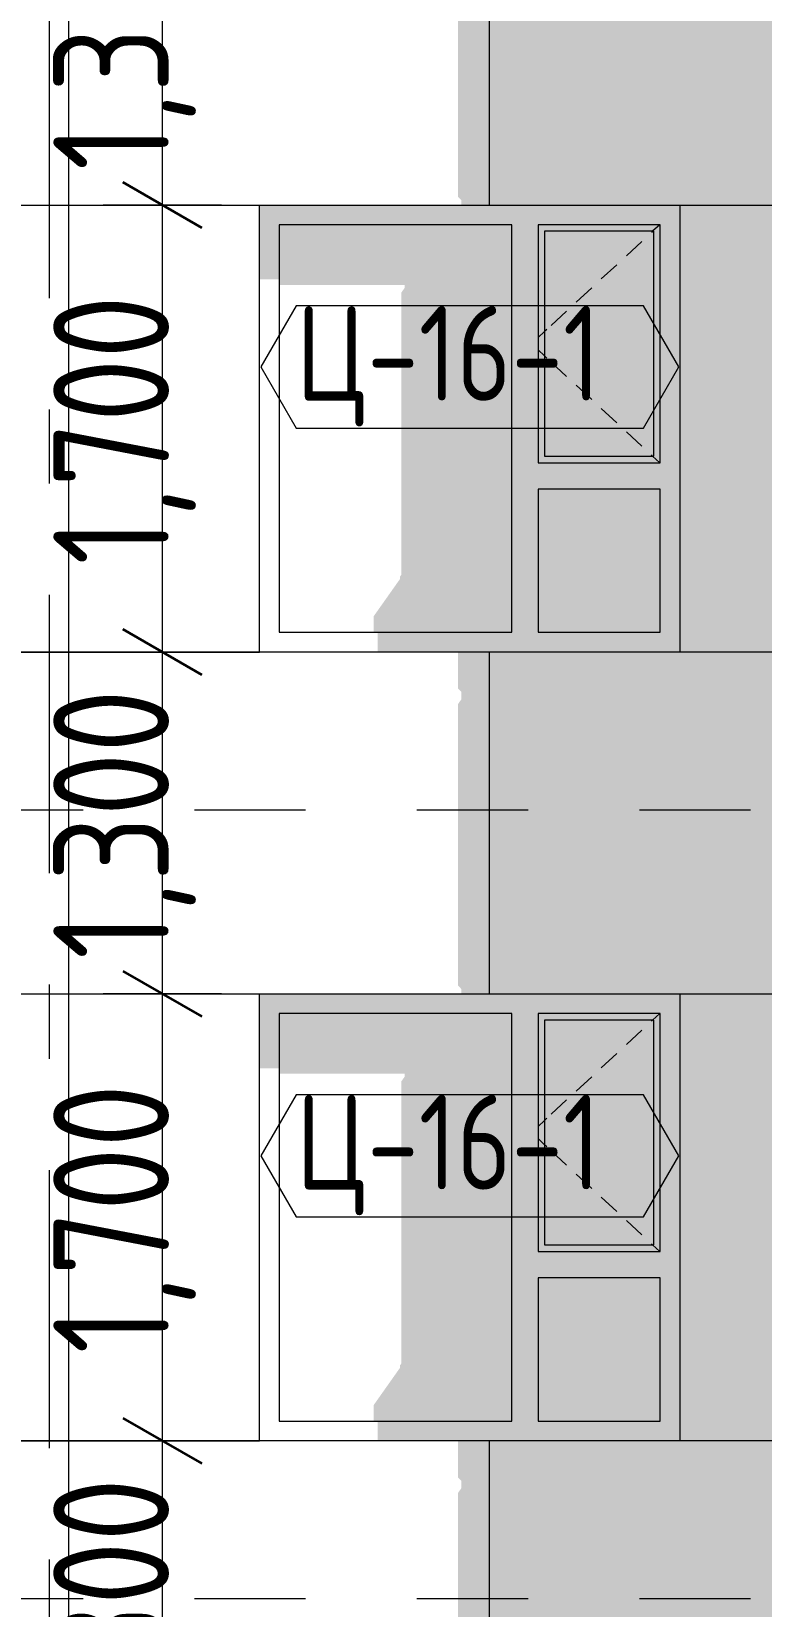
# Model space of a CAD drawing. Header units: millimetres. Extents: x 18162 to 7085488, y 72188 to 247925.
# Drawn here: x 4816372 to 4819150, y 100807 to 106797 of the extents above; entities that cross this region are included whole.
import ezdxf
from ezdxf.enums import TextEntityAlignment as Align

# ---------------------------------------------------------------- set-up
doc = ezdxf.new("R2010")
doc.units = ezdxf.units.MM
doc.header["$MEASUREMENT"] = 0
doc.linetypes.add('Dashed', pattern=[423.333333, 211.666667, -211.666667])
doc.linetypes.add('Double Dashed', pattern=[1093.611073, 529.166651, -211.666656, 141.111112, -211.666656])
for name, color, linetype in [('Archicad Windows', 7, 'Continuous'), ('Structural - Bearing', 7, 'Continuous'), ('Structural - Grid', 7, 'Continuous')]:
    doc.layers.add(name, color=color, linetype=linetype)
doc.styles.add('GENERATED_STYLE_3', font='', dxfattribs={"width": 0.8})
doc.styles.get('GENERATED_STYLE_3').set_extended_font_data('ISOCPEUR MON')
doc.dimstyles.new('GENERATED_STYLE__15', dxfattribs={"dimtxt": 440.00001, "dimasz": 228, "dimexe": 0.18, "dimexo": 150, "dimgap": 0, "dimtad": 1, "dimdec": 0, "dimzin": 0, "dimdsep": 46, "dimtxsty": 'GENERATED_STYLE_3', "dimblk": 'ARROWHEAD_2', "dimblk1": 'ARROWHEAD_2', "dimblk2": 'ARROWHEAD_2', "dimcen": 0.09, "dimclrd": 13, "dimclre": 13, "dimclrt": 13, "dimadec": 0, "dimazin": 0, "dimtfac": 1, "dimtdec": 4, "dimtmove": 0, "dimatfit": 3, "dimfxl": 1, "dimtolj": 1, "dimtzin": 0, "dimarcsym": 0})

# ---------------------------------------------------------------- blocks, each defined once
blk = doc.blocks.new('*X1798', base_point=(4860813, 82836.7))
at = {"layer": 'Structural - Bearing', "color": 8, "linetype": 'Continuous', "lineweight": 13}
for p, q in [((4816513, 103736.7), (4816513, 101436.7)), ((4818113, 103736.7), (4818113, 103136.7)), ((4816013, 103136.7), (4816513, 103136.7)), ((4816513, 103136.7), (4817239.5, 103136.7)), ((4818839.5, 103136.7), (4819213, 103136.7)), ((4816513, 101436.7), (4816013, 101436.7)), ((4816013, 101436.7), (4816513, 101436.7)), ((4816513, 101436.7), (4817239.5, 101436.7)), ((4816513, 101436.7), (4816513, 100836.7)), ((4817239.5, 101436.7), (4816513, 101436.7)), ((4818113, 101436.7), (4818113, 100836.7)), ((4819213, 101436.7), (4818839.5, 101436.7)), ((4816513, 100836.7), (4816513, 100736.7)), ((4818113, 100836.7), (4818113, 100736.7))]:
    blk.add_line(p, q, dxfattribs=at)
blk = doc.blocks.new('*X1806', base_point=(4860813, 82836.7))
at = {"layer": 'Structural - Bearing', "color": 8, "linetype": 'Continuous', "lineweight": 13}
for p, q in [((4816513, 106736.7), (4816513, 104436.7)), ((4818113, 106736.7), (4818113, 106136.7)), ((4816013, 106136.7), (4816513, 106136.7)), ((4816513, 106136.7), (4817239.5, 106136.7)), ((4818839.5, 106136.7), (4819213, 106136.7)), ((4816513, 104436.7), (4816013, 104436.7)), ((4816013, 104436.7), (4816513, 104436.7)), ((4816513, 104436.7), (4817239.5, 104436.7)), ((4816513, 104436.7), (4816513, 103836.7)), ((4817239.5, 104436.7), (4816513, 104436.7)), ((4818113, 104436.7), (4818113, 103836.7)), ((4819213, 104436.7), (4818839.5, 104436.7)), ((4816513, 103836.7), (4816513, 103736.7)), ((4818113, 103836.7), (4818113, 103736.7))]:
    blk.add_line(p, q, dxfattribs=at)
blk = doc.blocks.new('*X1815', base_point=(4860813, 82836.7))
at = {"layer": 'Structural - Bearing', "color": 8, "linetype": 'Continuous', "lineweight": 13}
for p, q in [((4816513, 106836.7), (4816513, 106736.7)), ((4818113, 106836.7), (4818113, 106736.7))]:
    blk.add_line(p, q, dxfattribs=at)
blk = doc.blocks.new('*D2106', base_point=(4860813, 82836.7))
at = {"color": 12, "linetype": 'Continuous', "lineweight": 35}
for p, q in [((4816719.9, 101523.3), (4817019.9, 101350.1)), ((4816719.9, 100223.3), (4817019.9, 100050.1))]:
    blk.add_line(p, q, dxfattribs=at)
at = {"color": 13, "linetype": 'Continuous', "lineweight": 13}
for p, q in [((4817094.9, 101436.7), (4816644.9, 101436.7)), ((4816869.9, 100136.7), (4816869.9, 101436.7)), ((4817094.9, 100136.7), (4816644.9, 100136.7))]:
    blk.add_line(p, q, dxfattribs=at)
at = {"color": 13, "lineweight": 13, "insert": (4816997.5, 100268.5), "char_height": 440, "attachment_point": 7, "rotation": 90, "style": 'GENERATED_STYLE_3'}
blk.add_mtext('\\A1;{\\pql;\\fISOCPEUR MON|b0|i0|c0|p0;\\W0.800000;1,300}', dxfattribs=at)
blk = doc.blocks.new('ARROWHEAD_2')
at = {"color": 0, "linetype": 'Continuous', "lineweight": 0}
for p, q in [((-0.378, -0.655), (0.378, 0.655)), ((0, 0), (-1, 0))]:
    blk.add_line(p, q, dxfattribs=at)
blk = doc.blocks.new('*D2107', base_point=(4860813, 82836.7))
at = {"color": 12, "linetype": 'Continuous', "lineweight": 35}
for p, q in [((4816719.9, 103223.3), (4817019.9, 103050.1)), ((4816719.9, 101523.3), (4817019.9, 101350.1))]:
    blk.add_line(p, q, dxfattribs=at)
at = {"color": 13, "linetype": 'Continuous', "lineweight": 13}
for p, q in [((4817094.9, 103136.7), (4816644.9, 103136.7)), ((4816869.9, 101436.7), (4816869.9, 103136.7)), ((4817094.9, 101436.7), (4816644.9, 101436.7))]:
    blk.add_line(p, q, dxfattribs=at)
at = {"color": 13, "lineweight": 13, "insert": (4816997.5, 101768.5), "char_height": 440, "attachment_point": 7, "rotation": 90, "style": 'GENERATED_STYLE_3'}
blk.add_mtext('\\A1;{\\pql;\\fISOCPEUR MON|b0|i0|c0|p0;\\W0.800000;1,700}', dxfattribs=at)
blk = doc.blocks.new('*D2108', base_point=(4860813, 82836.7))
at = {"color": 12, "linetype": 'Continuous', "lineweight": 35}
for p, q in [((4816719.9, 104523.3), (4817019.9, 104350.1)), ((4816719.9, 103223.3), (4817019.9, 103050.1))]:
    blk.add_line(p, q, dxfattribs=at)
at = {"color": 13, "linetype": 'Continuous', "lineweight": 13}
for p, q in [((4817094.9, 104436.7), (4816644.9, 104436.7)), ((4816869.9, 103136.7), (4816869.9, 104436.7)), ((4817094.9, 103136.7), (4816644.9, 103136.7))]:
    blk.add_line(p, q, dxfattribs=at)
at = {"color": 13, "lineweight": 13, "insert": (4816997.5, 103268.5), "char_height": 440, "attachment_point": 7, "rotation": 90, "style": 'GENERATED_STYLE_3'}
blk.add_mtext('\\A1;{\\pql;\\fISOCPEUR MON|b0|i0|c0|p0;\\W0.800000;1,300}', dxfattribs=at)
blk = doc.blocks.new('*D2109', base_point=(4860813, 82836.7))
at = {"color": 12, "linetype": 'Continuous', "lineweight": 35}
for p, q in [((4816719.9, 106223.3), (4817019.9, 106050.1)), ((4816719.9, 104523.3), (4817019.9, 104350.1))]:
    blk.add_line(p, q, dxfattribs=at)
at = {"color": 13, "linetype": 'Continuous', "lineweight": 13}
for p, q in [((4817094.9, 106136.7), (4816644.9, 106136.7)), ((4816869.9, 104436.7), (4816869.9, 106136.7)), ((4817094.9, 104436.7), (4816644.9, 104436.7))]:
    blk.add_line(p, q, dxfattribs=at)
at = {"color": 13, "lineweight": 13, "insert": (4816997.5, 104768.5), "char_height": 440, "attachment_point": 7, "rotation": 90, "style": 'GENERATED_STYLE_3'}
blk.add_mtext('\\A1;{\\pql;\\fISOCPEUR MON|b0|i0|c0|p0;\\W0.800000;1,700}', dxfattribs=at)
blk = doc.blocks.new('*D2110', base_point=(4860813, 82836.7))
at = {"color": 12, "linetype": 'Continuous', "lineweight": 35}
for p, q in [((4816719.9, 107523.3), (4817019.9, 107350.1)), ((4816719.9, 106223.3), (4817019.9, 106050.1))]:
    blk.add_line(p, q, dxfattribs=at)
at = {"color": 13, "linetype": 'Continuous', "lineweight": 13}
for p, q in [((4817094.9, 107436.7), (4816644.9, 107436.7)), ((4816869.9, 106136.7), (4816869.9, 107436.7)), ((4817094.9, 106136.7), (4816644.9, 106136.7))]:
    blk.add_line(p, q, dxfattribs=at)
at = {"color": 13, "lineweight": 13, "insert": (4816997.5, 106268.5), "char_height": 440, "attachment_point": 7, "rotation": 90, "style": 'GENERATED_STYLE_3'}
blk.add_mtext('\\A1;{\\pql;\\fISOCPEUR MON|b0|i0|c0|p0;\\W0.800000;1,300}', dxfattribs=at)
blk = doc.blocks.new('Label_17_3', base_point=(4818039.5, 102286.7))
at = {"color": 13, "linetype": 'Continuous', "lineweight": 13, "flags": 128}
blk.add_lwpolyline([(4817244.4, 102520.9), (4817378.5, 102288.7), (4818700.6, 102288.7), (4818834.7, 102520.9), (4818700.6, 102753.2), (4817378.5, 102753.2)], close=True, dxfattribs=at)
at = {"color": 13, "lineweight": 13, "insert": (4817378.5, 102752.5), "char_height": 360, "attachment_point": 1, "style": 'GENERATED_STYLE_3'}
blk.add_mtext('\\A1;{\\pql;\\pt0,253000;\\fISOCPEUR MON|b0|i0|c0|p0;\\W0.800000;Ц-16-1\\fISOCPEUR MON|b0|i0|c0|p0;\\W0.800000;\\A1{\\H.66x;\\S^  ;}\\fISOCPEUR MON|b0|i0|c0|p0;\\W0.800000;\\fISOCPEUR MON|b0|i0|c0|p0;\\W0.800000;\\A1{\\H.66x;\\S^  ;}\\fISOCPEUR MON|b0|i0|c0|p0;\\W0.800000; \\fISOCPEUR MON|b0|i0|c0|p0;\\W0.800000;\\fISOCPEUR MON|b0|i0|c0|p0;\\W0.800000;\\fISOCPEUR MON|b0|i0|c0|p0;\\W0.800000;\\fISOCPEUR MON|b0|i0|c0|p0;\\W0.800000;\\fISOCPEUR MON|b0|i0|c0|p0;\\W0.800000;\\fISOCPEUR MON|b0|i0|c0|p0;\\W0.800000;\\fISOCPEUR MON|b0|i0|c0|p0;\\W0.800000;\\fISOCPEUR MON|b0|i0|c0|p0;\\W0.800000;\\fISOCPEUR MON|b0|i0|c0|p0;\\W0.800000;\\fISOCPEUR MON|b0|i0|c0|p0;\\W0.800000;\\fISOCPEUR MON|b0|i0|c0|p0;\\W0.800000;\\fISOCPEUR MON|b0|i0|c0|p0;\\W0.800000;\\fISOCPEUR MON|b0|i0|c0|p0;\\W0.800000;\\fISOCPEUR MON|b0|i0|c0|p0;\\W0.800000;\\fISOCPEUR MON|b0|i0|c0|p0;\\W0.800000;\\fISOCPEUR MON|b0|i0|c0|p0;\\W0.800000;\\fISOCPEUR MON|b0|i0|c0|p0;\\W0.800000;\\fISOCPEUR MON|b0|i0|c0|p0;\\W0.800000;\\fISOCPEUR MON|b0|i0|c0|p0;\\W0.800000;\\fISOCPEUR MON|b0|i0|c0|p0;\\W0.800000;\\fISOCPEUR MON|b0|i0|c0|p0;\\W0.800000;\\fISOCPEUR MON|b0|i0|c0|p0;\\W0.800000;\\fISOCPEUR MON|b0|i0|c0|p0;\\W0.800000;\\fISOCPEUR MON|b0|i0|c0|p0;\\W0.800000;\\fISOCPEUR MON|b0|i0|c0|p0;\\W0.800000;\\fISOCPEUR MON|b0|i0|c0|p0;\\W0.800000;\\fISOCPEUR MON|b0|i0|c0|p0;\\W0.800000;\\fISOCPEUR MON|b0|i0|c0|p0;\\W0.800000;\\fISOCPEUR MON|b0|i0|c0|p0;\\W0.800000;\\fISOCPEUR MON|b0|i0|c0|p0;\\W0.800000;\\fISOCPEUR MON|b0|i0|c0|p0;\\W0.800000;\\fISOCPEUR MON|b0|i0|c0|p0;\\W0.800000;\\fISOCPEUR MON|b0|i0|c0|p0;\\W0.800000;\\fISOCPEUR MON|b0|i0|c0|p0;\\W0.800000;\\fISOCPEUR MON|b0|i0|c0|p0;\\W0.800000;\\fISOCPEUR MON|b0|i0|c0|p0;\\W0.800000;\\fISOCPEUR MON|b0|i0|c0|p0;\\W0.800000;\\fISOCPEUR MON|b0|i0|c0|p0;\\W0.800000;\\fISOCPEUR MON|b0|i0|c0|p0;\\W0.800000;\\fISOCPEUR MON|b0|i0|c0|p0;\\W0.800000;\\fISOCPEUR MON|b0|i0|c0|p0;\\W0.800000;\\fISOCPEUR MON|b0|i0|c0|p0;\\W0.800000;\\fISOCPEUR MON|b0|i0|c0|p0;\\W0.800000;}', dxfattribs=at)
blk = doc.blocks.new('Label_22_3', base_point=(4818039.5, 105286.7))
at = {"color": 13, "linetype": 'Continuous', "lineweight": 13, "flags": 128}
blk.add_lwpolyline([(4817244.4, 105520.9), (4817378.5, 105288.7), (4818700.6, 105288.7), (4818834.7, 105520.9), (4818700.6, 105753.2), (4817378.5, 105753.2)], close=True, dxfattribs=at)
at = {"color": 13, "lineweight": 13, "insert": (4817378.5, 105752.5), "char_height": 360, "attachment_point": 1, "style": 'GENERATED_STYLE_3'}
blk.add_mtext('\\A1;{\\pql;\\pt0,253000;\\fISOCPEUR MON|b0|i0|c0|p0;\\W0.800000;Ц-16-1\\fISOCPEUR MON|b0|i0|c0|p0;\\W0.800000;\\A1{\\H.66x;\\S^  ;}\\fISOCPEUR MON|b0|i0|c0|p0;\\W0.800000;\\fISOCPEUR MON|b0|i0|c0|p0;\\W0.800000;\\A1{\\H.66x;\\S^  ;}\\fISOCPEUR MON|b0|i0|c0|p0;\\W0.800000; \\fISOCPEUR MON|b0|i0|c0|p0;\\W0.800000;\\fISOCPEUR MON|b0|i0|c0|p0;\\W0.800000;\\fISOCPEUR MON|b0|i0|c0|p0;\\W0.800000;\\fISOCPEUR MON|b0|i0|c0|p0;\\W0.800000;\\fISOCPEUR MON|b0|i0|c0|p0;\\W0.800000;\\fISOCPEUR MON|b0|i0|c0|p0;\\W0.800000;\\fISOCPEUR MON|b0|i0|c0|p0;\\W0.800000;\\fISOCPEUR MON|b0|i0|c0|p0;\\W0.800000;\\fISOCPEUR MON|b0|i0|c0|p0;\\W0.800000;\\fISOCPEUR MON|b0|i0|c0|p0;\\W0.800000;\\fISOCPEUR MON|b0|i0|c0|p0;\\W0.800000;\\fISOCPEUR MON|b0|i0|c0|p0;\\W0.800000;\\fISOCPEUR MON|b0|i0|c0|p0;\\W0.800000;\\fISOCPEUR MON|b0|i0|c0|p0;\\W0.800000;\\fISOCPEUR MON|b0|i0|c0|p0;\\W0.800000;\\fISOCPEUR MON|b0|i0|c0|p0;\\W0.800000;\\fISOCPEUR MON|b0|i0|c0|p0;\\W0.800000;\\fISOCPEUR MON|b0|i0|c0|p0;\\W0.800000;\\fISOCPEUR MON|b0|i0|c0|p0;\\W0.800000;\\fISOCPEUR MON|b0|i0|c0|p0;\\W0.800000;\\fISOCPEUR MON|b0|i0|c0|p0;\\W0.800000;\\fISOCPEUR MON|b0|i0|c0|p0;\\W0.800000;\\fISOCPEUR MON|b0|i0|c0|p0;\\W0.800000;\\fISOCPEUR MON|b0|i0|c0|p0;\\W0.800000;\\fISOCPEUR MON|b0|i0|c0|p0;\\W0.800000;\\fISOCPEUR MON|b0|i0|c0|p0;\\W0.800000;\\fISOCPEUR MON|b0|i0|c0|p0;\\W0.800000;\\fISOCPEUR MON|b0|i0|c0|p0;\\W0.800000;\\fISOCPEUR MON|b0|i0|c0|p0;\\W0.800000;\\fISOCPEUR MON|b0|i0|c0|p0;\\W0.800000;\\fISOCPEUR MON|b0|i0|c0|p0;\\W0.800000;\\fISOCPEUR MON|b0|i0|c0|p0;\\W0.800000;\\fISOCPEUR MON|b0|i0|c0|p0;\\W0.800000;\\fISOCPEUR MON|b0|i0|c0|p0;\\W0.800000;\\fISOCPEUR MON|b0|i0|c0|p0;\\W0.800000;\\fISOCPEUR MON|b0|i0|c0|p0;\\W0.800000;\\fISOCPEUR MON|b0|i0|c0|p0;\\W0.800000;\\fISOCPEUR MON|b0|i0|c0|p0;\\W0.800000;\\fISOCPEUR MON|b0|i0|c0|p0;\\W0.800000;\\fISOCPEUR MON|b0|i0|c0|p0;\\W0.800000;\\fISOCPEUR MON|b0|i0|c0|p0;\\W0.800000;\\fISOCPEUR MON|b0|i0|c0|p0;\\W0.800000;\\fISOCPEUR MON|b0|i0|c0|p0;\\W0.800000;}', dxfattribs=at)
blk = doc.blocks.new('Standard grid marker[369]_3', base_point=(4816439.5, 142836.7))
at = {"layer": 'Structural - Grid', "color": 13, "linetype": 'Double Dashed', "lineweight": 13, "ltscale": 2}
blk.add_line((4816439.5, 141836.7), (4816439.5, 80336.7), dxfattribs=at)
at = {"layer": 'Structural - Grid', "color": 13, "lineweight": 13, "style": 'GENERATED_STYLE_3'}
blk.add_attdef('AC_MarkerText_1', text='', height=500, rotation=360, dxfattribs=at).set_placement((4816439.5, 78986.7), align=Align.TOP_CENTER)

msp = doc.modelspace()

# ---------------------------------------------------------------- hatches: boundary and pattern name
at = {"layer": 'Archicad Windows', "linetype": 'Continuous', "lineweight": 0}
for points in [[(4818199.5, 106061.7), (4818299.5, 106061.7), (4818764.5, 106061.7), (4818839.5, 106061.7), (4818839.5, 106136.7), (4817239.5, 106136.7), (4817239.5, 106061.7), (4817314.5, 106061.7)], [(4817239.5, 105853.8), (4817314.5, 105853.8), (4817314.5, 106061.7), (4817239.5, 106061.7)], [(4817314.5, 106061.7), (4817314.5, 105832.6), (4817792.1, 105832.6), (4817792.1, 105821.9), (4817779.5, 105804.2), (4817779.5, 104731.2), (4817774.5, 104724.2), (4817774.5, 104714.9), (4817674.5, 104573.4), (4817674.5, 104511.7), (4818199.5, 104511.7), (4818199.5, 106061.7)], [(4818299.5, 105056.7), (4818299.5, 105156.7), (4818299.5, 106061.7), (4818199.5, 106061.7), (4818199.5, 104511.7), (4818299.5, 104511.7)], [(4818764.5, 106061.7), (4818299.5, 106061.7), (4818299.5, 106036.7), (4818324.5, 106036.7), (4818739.5, 106036.7), (4818764.5, 106036.7)], [(4818324.5, 106036.7), (4818299.5, 106036.7), (4818299.5, 105181.7), (4818324.5, 105181.7)], [(4818739.5, 105181.7), (4818739.5, 106036.7), (4818324.5, 106036.7), (4818324.5, 105181.7)], [(4818739.5, 105181.7), (4818764.5, 105181.7), (4818764.5, 106036.7), (4818739.5, 106036.7)], [(4818764.5, 105156.7), (4818764.5, 105056.7), (4818764.5, 104511.7), (4818839.5, 104511.7), (4818839.5, 106061.7), (4818764.5, 106061.7)], [(4818324.5, 105181.7), (4818299.5, 105181.7), (4818299.5, 105156.7), (4818764.5, 105156.7), (4818764.5, 105181.7), (4818739.5, 105181.7)], [(4818764.5, 105056.7), (4818764.5, 105156.7), (4818299.5, 105156.7), (4818299.5, 105056.7)], [(4818764.5, 104511.7), (4818764.5, 105056.7), (4818299.5, 105056.7), (4818299.5, 104511.7)], [(4818839.5, 104511.7), (4817689.5, 104511.7), (4817689.5, 104436.7), (4818839.5, 104436.7)], [(4818199.5, 103061.7), (4818299.5, 103061.7), (4818764.5, 103061.7), (4818839.5, 103061.7), (4818839.5, 103136.7), (4817239.5, 103136.7), (4817239.5, 103061.7), (4817314.5, 103061.7)], [(4817314.5, 103061.7), (4817239.5, 103061.7), (4817239.5, 102853.8), (4817314.5, 102853.8)], [(4818199.5, 103061.7), (4817314.5, 103061.7), (4817314.5, 102832.6), (4817792.1, 102832.6), (4817792.1, 102821.9), (4817779.5, 102804.2), (4817779.5, 101731.2), (4817774.5, 101724.2), (4817774.5, 101714.9), (4817674.5, 101573.4), (4817674.5, 101511.7), (4818199.5, 101511.7)], [(4818299.5, 102056.7), (4818299.5, 102156.7), (4818299.5, 103061.7), (4818199.5, 103061.7), (4818199.5, 101511.7), (4818299.5, 101511.7)], [(4818764.5, 103061.7), (4818299.5, 103061.7), (4818299.5, 103036.7), (4818324.5, 103036.7), (4818739.5, 103036.7), (4818764.5, 103036.7)], [(4818324.5, 103036.7), (4818299.5, 103036.7), (4818299.5, 102181.7), (4818324.5, 102181.7)], [(4818739.5, 102181.7), (4818739.5, 103036.7), (4818324.5, 103036.7), (4818324.5, 102181.7)], [(4818739.5, 102181.7), (4818764.5, 102181.7), (4818764.5, 103036.7), (4818739.5, 103036.7)], [(4818764.5, 102156.7), (4818764.5, 102056.7), (4818764.5, 101511.7), (4818839.5, 101511.7), (4818839.5, 103061.7), (4818764.5, 103061.7)], [(4818324.5, 102181.7), (4818299.5, 102181.7), (4818299.5, 102156.7), (4818764.5, 102156.7), (4818764.5, 102181.7), (4818739.5, 102181.7)], [(4818764.5, 102056.7), (4818764.5, 102156.7), (4818299.5, 102156.7), (4818299.5, 102056.7)], [(4818764.5, 101511.7), (4818764.5, 102056.7), (4818299.5, 102056.7), (4818299.5, 101511.7)], [(4818839.5, 101511.7), (4817689.5, 101511.7), (4817689.5, 101436.7), (4818839.5, 101436.7)]]:
    msp.add_hatch(color=49, dxfattribs=at).paths.add_polyline_path(points)
at = {"layer": 'Structural - Bearing', "linetype": 'Continuous', "lineweight": 0}
for points in [[(4818007.1, 107256), (4817994.5, 107238.2), (4817994.5, 106736.7), (4819239.5, 106736.7), (4819239.5, 106786.7), (4822475.4, 106786.7), (4822489.5, 106806.7), (4819289.5, 106806.7), (4819289.5, 106866.7), (4819277.1, 106866.7), (4819277.1, 109496.7), (4819289.5, 109496.7), (4819289.5, 109556.7), (4822489.5, 109556.7), (4822489.5, 109516), (4822539.5, 109586.7), (4819239.5, 109586.7), (4819239.5, 109736.7), (4817994.5, 109736.7), (4817994.5, 109168.2), (4818007.1, 109155.6), (4818007.1, 109136.7), (4818839.5, 109136.7), (4818839.5, 107436.7), (4817994.5, 107436.7), (4817994.5, 107298.2), (4818007.1, 107285.6)], [(4817994.5, 106168.2), (4818007.1, 106155.6), (4818007.1, 106136.7), (4818839.5, 106136.7), (4818839.5, 104436.7), (4817994.5, 104436.7), (4817994.5, 104298.2), (4818007.1, 104285.6), (4818007.1, 104256), (4817994.5, 104238.2), (4817994.5, 103736.7), (4819239.5, 103736.7), (4819239.5, 103786.7), (4822475.4, 103786.7), (4822489.5, 103806.7), (4819289.5, 103806.7), (4819289.5, 103866.7), (4819277.1, 103866.7), (4819277.1, 106496.7), (4819289.5, 106496.7), (4819289.5, 106556.7), (4822489.5, 106556.7), (4822489.5, 106516), (4822539.5, 106586.7), (4819239.5, 106586.7), (4819239.5, 106736.7), (4817994.5, 106736.7)], [(4817994.5, 103168.2), (4818007.1, 103155.6), (4818007.1, 103136.7), (4818839.5, 103136.7), (4818839.5, 101436.7), (4817994.5, 101436.7), (4817994.5, 101298.2), (4818007.1, 101285.6), (4818007.1, 101256), (4817994.5, 101238.2), (4817994.5, 100736.7), (4819239.5, 100736.7), (4819239.5, 100786.7), (4822475.4, 100786.7), (4822489.5, 100806.7), (4819289.5, 100806.7), (4819289.5, 100866.7), (4819277.1, 100866.7), (4819277.1, 103496.7), (4819289.5, 103496.7), (4819289.5, 103556.7), (4822489.5, 103556.7), (4822489.5, 103516), (4822539.5, 103586.7), (4819239.5, 103586.7), (4819239.5, 103736.7), (4817994.5, 103736.7)]]:
    msp.add_hatch(color=49, dxfattribs=at).paths.add_polyline_path(points)

# ---------------------------------------------------------------- linework, layer by layer
at = {"color": 8, "linetype": 'Dashed', "lineweight": 13, "ltscale": 2}
for p, q in [((4805138.5, 103836.7), (4846132, 103836.7)), ((4805138.5, 100836.7), (4846132, 100836.7))]:
    msp.add_line(p, q, dxfattribs=at)
at = {"layer": 'Archicad Windows', "color": 7, "linetype": 'Continuous', "lineweight": 13}
for p, q in [((4817239.5, 104436.7), (4817239.5, 106136.7)), ((4817239.5, 106136.7), (4818839.5, 106136.7)), ((4818839.5, 106136.7), (4818839.5, 104436.7)), ((4818839.5, 104436.7), (4817239.5, 104436.7)), ((4817239.5, 101436.7), (4817239.5, 103136.7)), ((4817239.5, 103136.7), (4818839.5, 103136.7)), ((4818839.5, 103136.7), (4818839.5, 101436.7)), ((4818839.5, 101436.7), (4817239.5, 101436.7))]:
    msp.add_line(p, q, dxfattribs=at)
at = {"layer": 'Archicad Windows', "color": 7, "linetype": 'Continuous', "lineweight": 9}
for p, q in [((4817314.5, 106061.7), (4817314.5, 104511.7)), ((4818199.5, 106061.7), (4817314.5, 106061.7)), ((4818199.5, 104511.7), (4818199.5, 106061.7)), ((4818299.5, 106061.7), (4818299.5, 105156.7)), ((4818764.5, 106061.7), (4818299.5, 106061.7)), ((4818324.5, 106036.7), (4818324.5, 105181.7)), ((4818739.5, 106036.7), (4818324.5, 106036.7)), ((4818735.6, 106036.7), (4818730.9, 106032.3)), ((4818762.6, 106061.7), (4818735.6, 106036.7)), ((4818739.5, 105181.7), (4818739.5, 106036.7)), ((4818764.5, 105156.7), (4818764.5, 106061.7)), ((4818694.2, 105998.3), (4818635.5, 105943.9)), ((4818598.9, 105909.9), (4818540.2, 105855.5)), ((4818503.5, 105821.5), (4818444.9, 105767.1)), ((4818408.2, 105733.1), (4818349.5, 105678.7)), ((4818324.5, 105655.5), (4818299.5, 105632.4)), ((4818333.2, 105663.6), (4818324.5, 105655.5)), ((4818324.5, 105562.8), (4818299.5, 105586)), ((4818333.2, 105554.8), (4818324.5, 105562.8)), ((4818408.2, 105485.2), (4818349.5, 105539.6)), ((4818503.5, 105396.8), (4818444.9, 105451.2)), ((4818598.9, 105308.5), (4818540.2, 105362.9)), ((4818694.2, 105220.1), (4818635.5, 105274.5)), ((4818735.6, 105181.7), (4818730.9, 105186.1)), ((4818299.5, 105156.7), (4818764.5, 105156.7)), ((4818324.5, 105181.7), (4818739.5, 105181.7)), ((4818762.6, 105156.7), (4818735.6, 105181.7)), ((4818299.5, 105056.7), (4818299.5, 104511.7)), ((4818764.5, 105056.7), (4818299.5, 105056.7)), ((4818764.5, 104511.7), (4818764.5, 105056.7)), ((4817314.5, 104511.7), (4818199.5, 104511.7)), ((4818299.5, 104511.7), (4818764.5, 104511.7)), ((4817314.5, 103061.7), (4817314.5, 101511.7)), ((4818199.5, 103061.7), (4817314.5, 103061.7)), ((4818199.5, 101511.7), (4818199.5, 103061.7)), ((4818299.5, 103061.7), (4818299.5, 102156.7)), ((4818764.5, 103061.7), (4818299.5, 103061.7)), ((4818324.5, 103036.7), (4818324.5, 102181.7)), ((4818739.5, 103036.7), (4818324.5, 103036.7)), ((4818735.6, 103036.7), (4818730.9, 103032.3)), ((4818762.6, 103061.7), (4818735.6, 103036.7)), ((4818739.5, 102181.7), (4818739.5, 103036.7)), ((4818764.5, 102156.7), (4818764.5, 103061.7)), ((4818694.2, 102998.3), (4818635.5, 102943.9)), ((4818598.9, 102909.9), (4818540.2, 102855.5)), ((4818503.5, 102821.5), (4818444.9, 102767.1)), ((4818408.2, 102733.1), (4818349.5, 102678.7)), ((4818324.5, 102655.5), (4818299.5, 102632.4)), ((4818333.2, 102663.6), (4818324.5, 102655.5)), ((4818324.5, 102562.8), (4818299.5, 102586)), ((4818333.2, 102554.8), (4818324.5, 102562.8)), ((4818408.2, 102485.2), (4818349.5, 102539.6)), ((4818503.5, 102396.8), (4818444.9, 102451.2)), ((4818598.9, 102308.5), (4818540.2, 102362.9)), ((4818694.2, 102220.1), (4818635.5, 102274.5)), ((4818299.5, 102156.7), (4818764.5, 102156.7)), ((4818324.5, 102181.7), (4818739.5, 102181.7)), ((4818735.6, 102181.7), (4818730.9, 102186.1)), ((4818762.6, 102156.7), (4818735.6, 102181.7)), ((4818299.5, 102056.7), (4818299.5, 101511.7)), ((4818764.5, 102056.7), (4818299.5, 102056.7)), ((4818764.5, 101511.7), (4818764.5, 102056.7)), ((4817314.5, 101511.7), (4818199.5, 101511.7)), ((4818299.5, 101511.7), (4818764.5, 101511.7))]:
    msp.add_line(p, q, dxfattribs=at)

# ---------------------------------------------------------------- block references
at = {"color": 12, "linetype": 'Continuous', "lineweight": 13}
for name, p in [('Label_22_3', (4818039.5, 105286.7)), ('Label_17_3', (4818039.5, 102286.7))]:
    msp.add_blockref(name, p, dxfattribs=at)
at = {"layer": 'Structural - Bearing', "lineweight": 0}
for name in ['*X1815', '*X1806', '*X1798']:
    msp.add_blockref(name, (4860813, 82836.7), dxfattribs=at)
at = {"layer": 'Structural - Grid', "color": 13, "linetype": 'Continuous', "lineweight": 13}
msp.add_blockref('Standard grid marker[369]_3', (4816439.5, 142836.7), dxfattribs=at)

# ---------------------------------------------------------------- dimensions: what is measured, and where the dimension line sits
at = {"color": 13, "linetype": 'Continuous', "lineweight": 13}
for base, p1, p2, picture, middle in [((4816869.9, 107436.7), (4817239.5, 106136.7), (4817239.5, 107436.7), '*D2110', (4816561.9, 107005.6)), ((4816869.9, 106136.7), (4817239.5, 104436.7), (4817239.5, 106136.7), '*D2109', (4816561.9, 105505.6)), ((4816869.9, 104436.7), (4817239.5, 103136.7), (4817239.5, 104436.7), '*D2108', (4816561.9, 104005.6)), ((4816869.9, 103136.7), (4817239.5, 101436.7), (4817239.5, 103136.7), '*D2107', (4816561.9, 102505.6)), ((4816869.9, 101436.7), (4817239.5, 100136.7), (4817239.5, 101436.7), '*D2106', (4816561.9, 101005.6))]:
    dim = msp.add_linear_dim(base=base, p1=p1, p2=p2, angle=90, dimstyle='GENERATED_STYLE__15', dxfattribs=at)
    dim.commit()
    dim.dimension.update_dxf_attribs({"geometry": picture, "text_midpoint": middle, "dimtype": 160, "text_rotation": 90})

doc.saveas('drawing.dxf')
